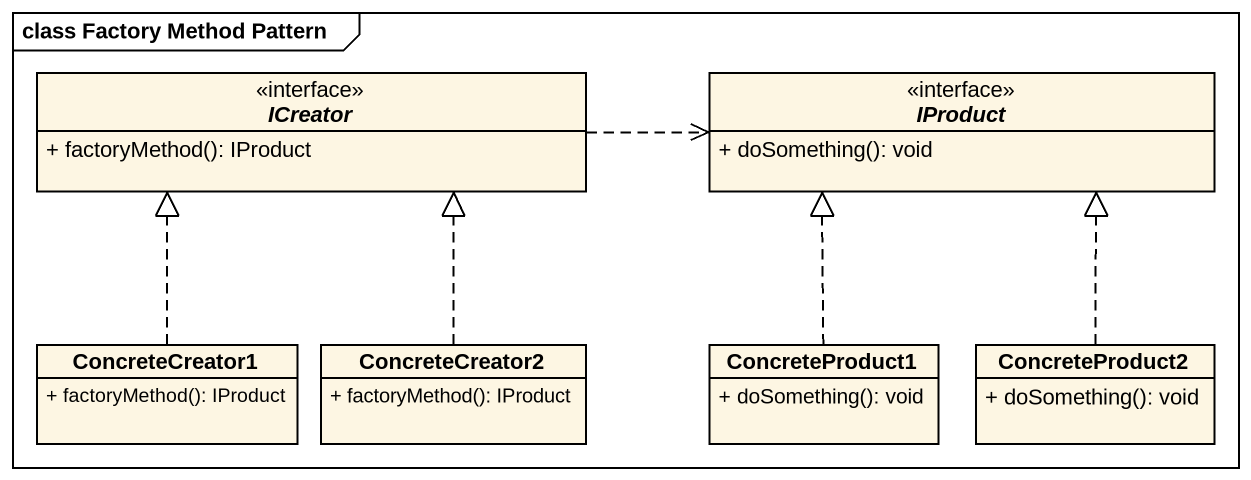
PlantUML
@startuml
mainframe class Factory Method Pattern
hide circle
hide empty members
skinparam classAttributeIconSize 0
interface ICreator {
  + factoryMethod(): IProduct
}
interface IProduct {
  + doSomething(): void
}
class ConcreteCreator1 {
  + factoryMethod(): IProduct
}
class ConcreteCreator2 {
  + factoryMethod(): IProduct
}
class ConcreteProduct1 {
  + doSomething(): void
}
class ConcreteProduct2 {
  + doSomething(): void
}
ICreator .right.> IProduct
ConcreteCreator1 .up.|> ICreator
ConcreteCreator2 .up.|> ICreator
ConcreteProduct1 .up.|> IProduct
ConcreteProduct2 .up.|> IProduct
@enduml
